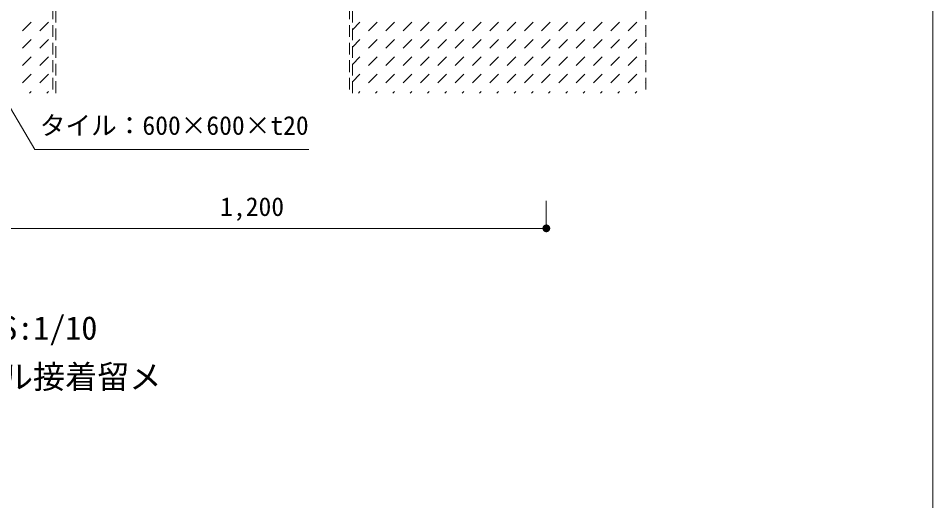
# Model space of a CAD drawing. Units: millimetres, scale not verified. Extents: x -4007 to 4007, y -2741 to 2832.
# Drawn here: x 2138 to 4007, y 46 to 1032 of the extents above; entities that cross this region are included whole.
import ezdxf
from ezdxf.enums import TextEntityAlignment as Align

# ---------------------------------------------------------------- set-up
doc = ezdxf.new("R2010")
doc.units = ezdxf.units.MM
doc.header["$LTSCALE"] = 20
doc.linetypes.add('DASHED1', pattern=[1.8, 1.2, -0.6])
for name, color, linetype, lineweight in [('0-0_0-A01-枠A', 4, 'Continuous', 9), ('0-4_0-A11-寸法_詳細', 5, 'Continuous', 9), ('0-5_0', 7, 'Continuous', 9), ('0-8_A-B03-文字_書込_小', 7, 'Continuous', 9), ('0-9_A-E01-仕上太線', 5, 'Continuous', 9)]:
    doc.layers.add(name, color=color, linetype=linetype, lineweight=lineweight)
doc.layers.add('0-6_A-B01-文字_タイトル室名', color=2, linetype='Continuous')
doc.styles.add('ＭＳ ゴシック', font='')
doc.styles.get('ＭＳ ゴシック').set_extended_font_data('MS Gothic')

# ---------------------------------------------------------------- blocks, each defined once
blk = doc.blocks.new('waku')
at = {"layer": '0-0_0-A01-枠A'}
blk.add_line((16423.33, 366.67), (16423.33, 11513.33), dxfattribs=at)
blk = doc.blocks.new('_Dot')
at = {"layer": '0-5_0'}
blk.add_line((-10, 0), (-20, 0), dxfattribs=at)
for points in [[(0, 0), (-10, 0), (-9.92, 1.25)], [(0, 0), (-9.92, -1.25), (-10, 0)], [(0, 0), (-9.92, 1.25), (-9.69, 2.49)], [(0, 0), (-9.69, -2.49), (-9.92, -1.25)], [(0, 0), (-9.69, 2.49), (-9.3, 3.68)], [(0, 0), (-9.3, -3.68), (-9.69, -2.49)], [(0, 0), (-9.3, 3.68), (-8.76, 4.82)], [(0, 0), (-8.76, -4.82), (-9.3, -3.68)], [(0, 0), (-8.76, 4.82), (-8.09, 5.88)], [(0, 0), (-8.09, -5.88), (-8.76, -4.82)], [(0, 0), (-8.09, 5.88), (-7.29, 6.85)], [(0, 0), (-7.29, -6.85), (-8.09, -5.88)], [(0, 0), (-7.29, 6.85), (-6.37, 7.71)], [(0, 0), (-6.37, -7.71), (-7.29, -6.85)], [(0, 0), (-6.37, 7.71), (-5.36, 8.44)], [(0, 0), (-5.36, -8.44), (-6.37, -7.71)], [(0, 0), (-5.36, 8.44), (-4.26, 9.05)], [(0, 0), (-4.26, -9.05), (-5.36, -8.44)], [(0, 0), (-4.26, 9.05), (-3.09, 9.51)], [(0, 0), (-3.09, -9.51), (-4.26, -9.05)], [(0, 0), (-3.09, 9.51), (-1.87, 9.82)], [(0, 0), (-1.87, -9.82), (-3.09, -9.51)], [(0, 0), (-1.87, 9.82), (-0.63, 9.98)], [(0, 0), (-0.63, -9.98), (-1.87, -9.82)], [(0, 0), (-0.63, 9.98), (0.63, 9.98)], [(0, 0), (0.63, -9.98), (-0.63, -9.98)], [(0, 0), (0.63, 9.98), (1.87, 9.82)], [(0, 0), (1.87, 9.82), (3.09, 9.51)], [(0, 0), (3.09, 9.51), (4.26, 9.05)], [(0, 0), (4.26, 9.05), (5.36, 8.44)], [(0, 0), (5.36, 8.44), (6.37, 7.71)], [(0, 0), (6.37, 7.71), (7.29, 6.85)], [(0, 0), (7.29, 6.85), (8.09, 5.88)], [(0, 0), (8.09, 5.88), (8.76, 4.82)], [(0, 0), (8.76, 4.82), (9.3, 3.68)], [(0, 0), (9.3, 3.68), (9.69, 2.49)], [(0, 0), (9.69, 2.49), (9.92, 1.25)], [(0, 0), (9.92, 1.25), (10, 0)], [(0, 0), (1.87, -9.82), (0.63, -9.98)], [(0, 0), (3.09, -9.51), (1.87, -9.82)], [(0, 0), (4.26, -9.05), (3.09, -9.51)], [(0, 0), (5.36, -8.44), (4.26, -9.05)], [(0, 0), (6.37, -7.71), (5.36, -8.44)], [(0, 0), (7.29, -6.85), (6.37, -7.71)], [(0, 0), (8.09, -5.88), (7.29, -6.85)], [(0, 0), (8.76, -4.82), (8.09, -5.88)], [(0, 0), (9.3, -3.68), (8.76, -4.82)], [(0, 0), (9.69, -2.49), (9.3, -3.68)], [(0, 0), (9.92, -1.25), (9.69, -2.49)], [(0, 0), (10, 0), (9.92, -1.25)]]:
    blk.add_solid(points, dxfattribs=at)

msp = doc.modelspace()

# ---------------------------------------------------------------- linework, layer by layer
at = {"layer": '0-4_0-A11-寸法_詳細'}
for p, q in [((3217.1, 658.82), (3217.1, 602.82)), ((3201.1, 602.82), (2033.1, 602.82))]:
    msp.add_line(p, q, dxfattribs=at)
at = {"layer": '0-8_A-B03-文字_書込_小'}
msp.add_lwpolyline([(2731.8, 764.24), (2171.63, 764.24), (2093.97, 895.26)], dxfattribs=at)
at = {"layer": '0-9_A-E01-仕上太線'}
for p, q in [((2146.89, 1006.69), (2164.57, 1024.36)), ((2182.24, 1006.69), (2199.92, 1024.36)), ((2820.67, 1008.71), (2836.32, 1024.36)), ((2853.99, 1006.69), (2871.67, 1024.36)), ((2889.35, 1006.69), (2907.03, 1024.36)), ((2924.71, 1006.69), (2942.38, 1024.36)), ((2960.06, 1006.69), (2977.74, 1024.36)), ((2995.42, 1006.69), (3013.09, 1024.36)), ((3030.77, 1006.69), (3048.45, 1024.36)), ((3066.13, 1006.69), (3083.8, 1024.36)), ((3101.48, 1006.69), (3119.16, 1024.36)), ((3136.84, 1006.69), (3154.51, 1024.36)), ((3172.19, 1006.69), (3189.87, 1024.36)), ((3207.55, 1006.69), (3225.23, 1024.36)), ((3242.9, 1006.69), (3260.58, 1024.36)), ((3278.26, 1006.69), (3295.94, 1024.36)), ((3313.61, 1006.69), (3331.29, 1024.36)), ((3348.97, 1006.69), (3366.65, 1024.36)), ((3384.32, 1006.69), (3402, 1024.36)), ((3419.68, 1006.69), (3420.67, 1007.67)), ((2146.89, 971.33), (2164.57, 989.01)), ((2182.24, 971.33), (2199.92, 989.01)), ((2820.67, 973.36), (2836.32, 989.01)), ((2853.99, 971.33), (2871.67, 989.01)), ((2889.35, 971.33), (2907.03, 989.01)), ((2924.71, 971.33), (2942.38, 989.01)), ((2960.06, 971.33), (2977.74, 989.01)), ((2995.42, 971.33), (3013.09, 989.01)), ((3030.77, 971.33), (3048.45, 989.01)), ((3066.13, 971.33), (3083.8, 989.01)), ((3101.48, 971.33), (3119.16, 989.01)), ((3136.84, 971.33), (3154.51, 989.01)), ((3172.19, 971.33), (3189.87, 989.01)), ((3207.55, 971.33), (3225.23, 989.01)), ((3242.9, 971.33), (3260.58, 989.01)), ((3278.26, 971.33), (3295.94, 989.01)), ((3313.61, 971.33), (3331.29, 989.01)), ((3348.97, 971.33), (3366.65, 989.01)), ((3384.32, 971.33), (3402, 989.01)), ((3419.68, 971.33), (3420.67, 972.32)), ((2146.89, 935.98), (2164.57, 953.65)), ((2182.24, 935.98), (2199.92, 953.65)), ((2820.67, 938), (2836.32, 953.65)), ((2853.99, 935.98), (2871.67, 953.65)), ((2889.35, 935.98), (2907.03, 953.65)), ((2924.71, 935.98), (2942.38, 953.65)), ((2960.06, 935.98), (2977.74, 953.65)), ((2995.42, 935.98), (3013.09, 953.65)), ((3030.77, 935.98), (3048.45, 953.65)), ((3066.13, 935.98), (3083.8, 953.65)), ((3101.48, 935.98), (3119.16, 953.65)), ((3136.84, 935.98), (3154.51, 953.65)), ((3172.19, 935.98), (3189.87, 953.65)), ((3207.55, 935.98), (3225.23, 953.65)), ((3242.9, 935.98), (3260.58, 953.65)), ((3278.26, 935.98), (3295.94, 953.65)), ((3313.61, 935.98), (3331.29, 953.65)), ((3348.97, 935.98), (3366.65, 953.65)), ((3384.32, 935.98), (3402, 953.65)), ((3419.68, 935.98), (3420.67, 936.96)), ((2146.89, 900.62), (2164.57, 918.3)), ((2182.24, 900.62), (2199.92, 918.3)), ((2820.67, 902.65), (2836.32, 918.3)), ((2853.99, 900.62), (2871.67, 918.3)), ((2889.35, 900.62), (2907.03, 918.3)), ((2924.71, 900.62), (2942.38, 918.3)), ((2960.06, 900.62), (2977.74, 918.3)), ((2995.42, 900.62), (3013.09, 918.3)), ((3030.77, 900.62), (3048.45, 918.3)), ((3066.13, 900.62), (3083.8, 918.3)), ((3101.48, 900.62), (3119.16, 918.3)), ((3136.84, 900.62), (3154.51, 918.3)), ((3172.19, 900.62), (3189.87, 918.3)), ((3207.55, 900.62), (3225.23, 918.3)), ((3242.9, 900.62), (3260.58, 918.3)), ((3278.26, 900.62), (3295.94, 918.3)), ((3313.61, 900.62), (3331.29, 918.3)), ((3348.97, 900.62), (3366.65, 918.3)), ((3384.32, 900.62), (3402, 918.3)), ((3419.68, 900.62), (3420.67, 901.61)), ((2161.19, 879.56), (2164.57, 882.94)), ((2196.54, 879.56), (2199.92, 882.94)), ((2832.94, 879.56), (2836.32, 882.94)), ((2868.29, 879.56), (2871.67, 882.94)), ((2903.65, 879.56), (2907.03, 882.94)), ((2939, 879.56), (2942.38, 882.94)), ((2974.36, 879.56), (2977.74, 882.94)), ((3009.72, 879.56), (3013.09, 882.94)), ((3045.07, 879.56), (3048.45, 882.94)), ((3080.43, 879.56), (3083.8, 882.94)), ((3115.78, 879.56), (3119.16, 882.94)), ((3151.14, 879.56), (3154.51, 882.94)), ((3186.49, 879.56), (3189.87, 882.94)), ((3221.85, 879.56), (3225.23, 882.94)), ((3257.2, 879.56), (3260.58, 882.94)), ((3292.56, 879.56), (3295.94, 882.94)), ((3327.91, 879.56), (3331.29, 882.94)), ((3363.27, 879.56), (3366.65, 882.94)), ((3398.62, 879.56), (3402, 882.94))]:
    msp.add_line(p, q, dxfattribs=at)
at = {"layer": '0-9_A-E01-仕上太線', "linetype": 'DASHED1'}
for points in [[(1608.67, 879.56), (1608.67, 1450.56), (2208.67, 1450.56), (2208.67, 879.56)], [(2214.67, 879.56), (2214.67, 1450.56), (2814.67, 1450.56), (2814.67, 879.56)], [(2820.67, 879.56), (2820.67, 1450.56), (3420.67, 1450.56), (3420.67, 879.56)]]:
    msp.add_lwpolyline(points, dxfattribs=at)

# ---------------------------------------------------------------- block references
at = {"layer": '0-0_0-A01-枠A', "xscale": 0.5, "yscale": 0.5}
msp.add_blockref('waku', (-4205, -2924.31), dxfattribs=at)
at = {"layer": '0-4_0-A11-寸法_詳細', "xscale": 0.8, "yscale": 0.8}
msp.add_blockref('_Dot', (3217.1, 602.82), dxfattribs=at)

# ---------------------------------------------------------------- texts
at = {"layer": '0-4_0-A11-寸法_詳細', "style": 'ＭＳ ゴシック'}
msp.add_text('1,200', height=38.42, dxfattribs=at).set_placement((2550.56, 616.49), align=Align.BOTTOM_LEFT)
at = {"layer": '0-6_A-B01-文字_タイトル室名', "style": 'ＭＳ ゴシック'}
for s, p in [('【根太工法】下地図\u3000S:1/10', (1447.42, 360.66)), ('※役物や端部はレベル接着留メ', (1512.18, 260.66))]:
    msp.add_text(s, height=48.09, dxfattribs=at).set_placement(p, align=Align.BOTTOM_LEFT)
at = {"layer": '0-8_A-B03-文字_書込_小', "style": 'ＭＳ ゴシック'}
msp.add_text('タイル：600×600×t20', height=38.42, dxfattribs=at).set_placement((2182.07, 782.48), align=Align.BOTTOM_LEFT)

doc.saveas('drawing.dxf')
